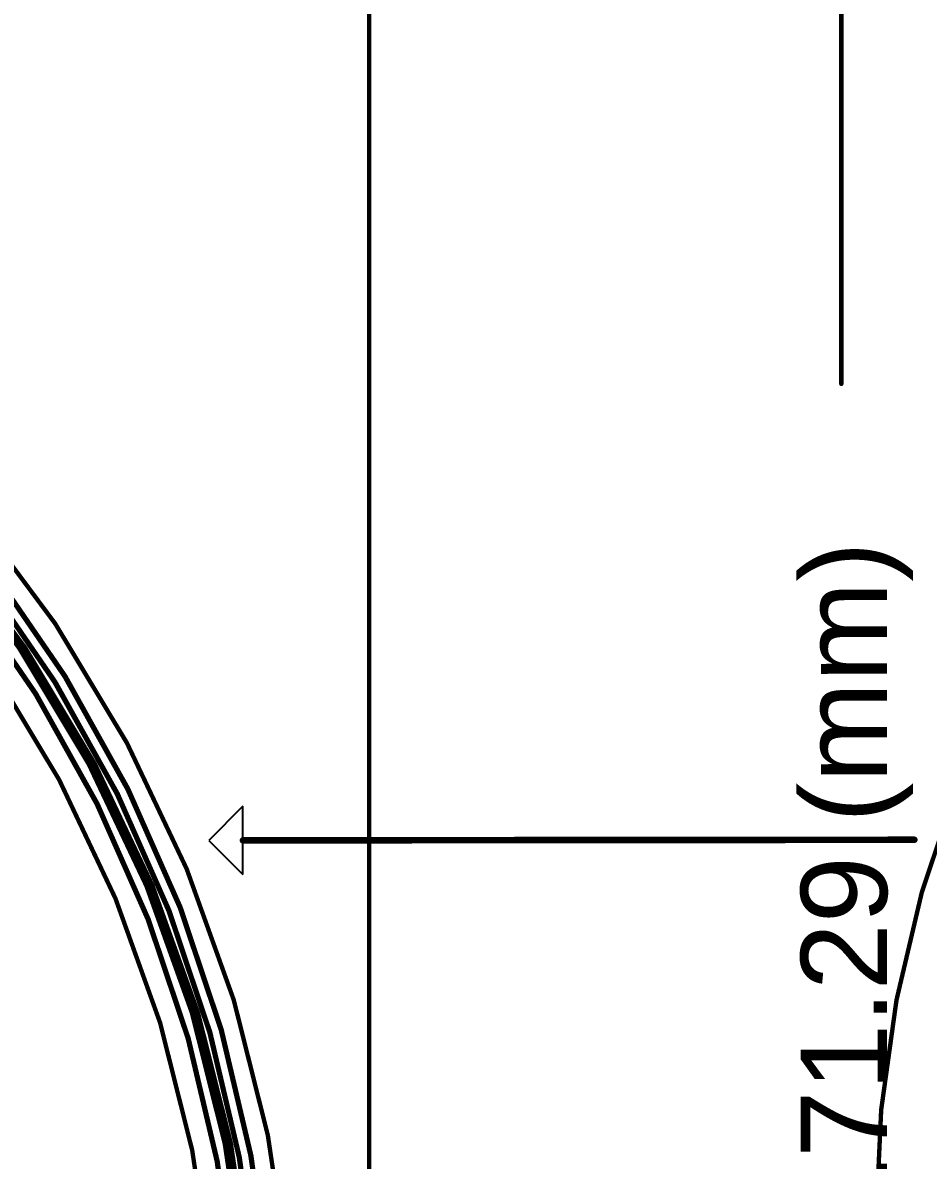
# Model space of a CAD drawing. Header units: inches. Extents: x 3 to 457, y -41 to 239.
# Drawn here: x 202.6 to 255.1, y 62.1 to 128 of the extents above; entities that cross this region are included whole.
import ezdxf

# ---------------------------------------------------------------- set-up
doc = ezdxf.new("R2010")
doc.units = ezdxf.units.IN
for name, color, linetype in [('Board Outline', 216, 'Continuous'), ('Bottom Layer', 5, 'Continuous'), ('Dimension', 6, 'Continuous'), ('Fabrication', 76, 'Continuous'), ('Top Layer', 1, 'Continuous')]:
    doc.layers.add(name, color=color, linetype=linetype)
doc.styles.add('Arial', font='', dxfattribs={"height": 0.2})
doc.styles.get('Arial').set_extended_font_data('Arial')

msp = doc.modelspace()

# ---------------------------------------------------------------- linework, layer by layer
at = {"layer": 'Board Outline'}
for points in [[(136.1092909, 129.67197332, 0.127, 0.127, -0.4137830578576681), (218.44397002, 47.50389788, 0.127, 0.127, 0)], [(136.13999696, 125.20197718, 0.127, 0.127, -0.4136722232397825), (213.97397642, 47.49608484, 0.127, 0.127, 0)]]:
    msp.add_lwpolyline(points, format="xyseb", dxfattribs=at)
at = {"layer": 'Bottom Layer'}
for points in [[(136.13777192, 128.47031964, 0.3048, 0.3048, -0.4142135623730951), (217.24619746, 47.46063406, 0.3048, 0.3048, 0)], [(136.13777192, 127.80992218, 0.3048, 0.3048, -0.4142135716234306), (216.56167762, 47.49512218, 0.3048, 0.3048, 0)], [(136.13777192, 127.14952218, 0.3048, 0.3048, -0.4142135530473893), (215.9116713, 47.49512218, 0.3048, 0.3048, 0)], [(136.13777192, 126.48912218, 0.3048, 0.3048, -0.41421357178314), (215.26167514, 47.49512218, 0.3048, 0.3048, 0)]]:
    msp.add_lwpolyline(points, format="xyseb", dxfattribs=at)
at = {"layer": 'Dimension'}
for points in [[(222.71222158, 24.52745666, 0.254, 0.254, 0), (222.71222158, 192.4558, 0.254, 0.254, 0)], [(250.0884, 107.0665372, 0.254, 0.254, 0), (250.0884, 168.5543873, 0.254, 0.254, 0)]]:
    msp.add_lwpolyline(points, format="xyseb", dxfattribs=at)
msp.add_lwpolyline([(250.0249, 107.0665372, 0.127, 0.127, 1), (250.1519, 107.0665372, 0.127, 0.127, 1)], format="xyseb", close=True, dxfattribs=at)
at = {"layer": 'Fabrication'}
for p, q in [((215.39800456, 82.60610098), (213.41150612, 80.61960254)), ((215.39800456, 78.63310156), (215.39800456, 82.60610098)), ((213.41150612, 80.61960254), (215.39800456, 78.63310156))]:
    msp.add_line(p, q, dxfattribs=at)
for points in [[(136.1092909, 129.67197332, 0.254, 0.254, -0.4137830578576681), (218.44397002, 47.50389788, 0.254, 0.254, 0)], [(252.10248792, 58.59099279999999, 0.254, 0.254, -0.4142195751567328), (321.62314644, 128.11022384, 0.254, 0.254, 0)], [(136.13999696, 125.20197718, 0.254, 0.254, -0.4136722232397825), (213.97397642, 47.49608484, 0.254, 0.254, 0)], [(215.39800456, 80.61959999999999, 0.3809999999999999, 0.3809999999999999, 0), (254.31981394, 80.65433957999998, 0.3809999999999999, 0.3809999999999999, 0)]]:
    msp.add_lwpolyline(points, format="xyseb", dxfattribs=at)
for points in [[(215.30275456, 80.61959999999999, 0.1905, 0.1905, 1), (215.49325456, 80.61959999999999, 0.1905, 0.1905, 1)], [(254.22456394, 80.65433957999998, 0.1905, 0.1905, 1), (254.41506394, 80.65433957999998, 0.1905, 0.1905, 1)]]:
    msp.add_lwpolyline(points, format="xyseb", close=True, dxfattribs=at)
at = {"layer": 'Top Layer'}
msp.add_lwpolyline([(136.44257192, 127.14952218, 0.3048, 0.3048, -0.4142135530473893), (216.2164713, 47.49512218, 0.3048, 0.3048, 0)], format="xyseb", dxfattribs=at)

# ---------------------------------------------------------------- texts
at = {"layer": 'Dimension', "style": 'Arial'}
msp.add_text('171.29 (mm)', height=5.00000016, rotation=90, dxfattribs=at).set_placement((252.73999236, 58.34241823999999))

doc.saveas('drawing.dxf')
